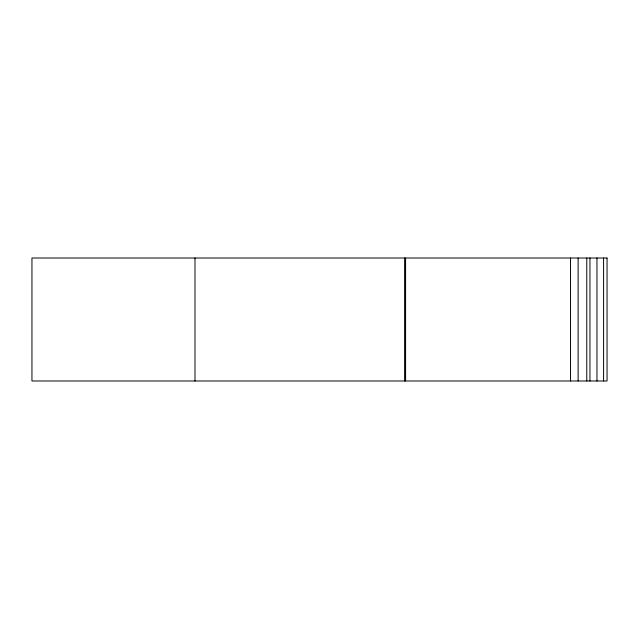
<?xml version="1.0" encoding="UTF-8"?>
<svg xmlns="http://www.w3.org/2000/svg" width="639" height="639" viewBox="0 0 639 639"><rect width="100%" height="100%" fill="white"/><g stroke="black" fill="none" stroke-linecap="round" stroke-linejoin="round"><path stroke-width="0.96" d="M603.591 258.012L603.591 380.988M596.962 258.012L596.962 380.988M589.949 258.012L589.949 380.988M586.778 258.012L586.778 380.988M578.135 258.012L578.135 380.988M570.539 258.012L570.539 380.988M405.581 258.012L405.581 380.988M404.623 258.012L404.623 380.988M194.991 258.012L194.991 380.988M607.05 258.012L31.95 258.012L31.95 380.988L607.05 380.988L607.05 258.012"/></g></svg>
